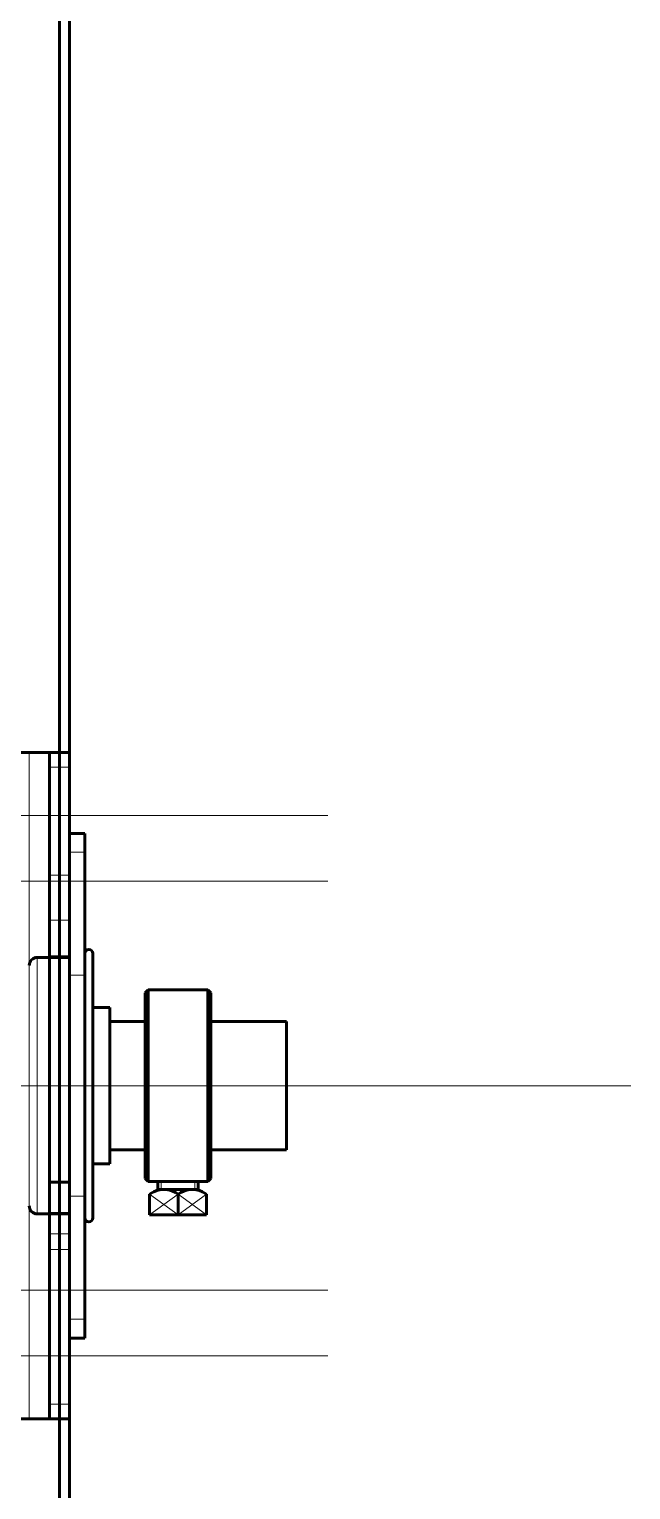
# Model space of a CAD drawing. Header units: millimetres. Extents: x 0 to 1680, y 0 to 594.
# Drawn here: x 658.82 to 661.95, y 227.89 to 235.49 of the extents above; entities that cross this region are included whole.
import ezdxf

# ---------------------------------------------------------------- set-up
doc = ezdxf.new("R2010")
doc.units = ezdxf.units.MM
for name, pattern in [('K5LT_AXLED', [19.5, 15, -1.5, 1.5, -1.5]), ('K5LT_BASIC', [0]), ('K5LT_THIN', [0])]:
    doc.linetypes.add(name, pattern=pattern)
doc.layers.add('Системный слой', color=7, linetype='Continuous')

# ---------------------------------------------------------------- blocks, each defined once
blk = doc.blocks.new('U44')
at = {"layer": 'Системный слой', "color": 30, "linetype": 'K5LT_AXLED', "lineweight": 18, "true_color": 0xff8000}
for p, q in [((655.8038, 233.5263), (655.8038, 228.9226)), ((658.2451, 233.5263), (658.2451, 228.9226)), ((657.9351, 231.3951), (653.6726, 231.3951)), ((660.3763, 231.3951), (656.1138, 231.3951)), ((657.9351, 231.0538), (653.6726, 231.0538)), ((655.8038, 231.0588), (655.8038, 226.4551)), ((660.3763, 231.0538), (656.1138, 231.0538)), ((658.2451, 231.0588), (658.2451, 226.4551)), ((661.0326, 229.9907), (653.0163, 229.9907)), ((657.9351, 228.9276), (653.6726, 228.9276)), ((660.3763, 228.9276), (656.1138, 228.9276)), ((657.9351, 228.5863), (653.6726, 228.5863)), ((660.3763, 228.5863), (656.1138, 228.5863))]:
    blk.add_line(p, q, dxfattribs=at)
at = {"layer": 'Системный слой', "color": 5, "linetype": 'K5LT_BASIC', "lineweight": 60, "true_color": 0x0000ff}
for p, q in [((655.0163, 231.5657), (655.0163, 231.7232)), ((655.0163, 231.7232), (655.1213, 231.7232)), ((655.1213, 231.7232), (655.2263, 231.7232)), ((655.1213, 231.7232), (655.1213, 231.5657)), ((655.2263, 231.7232), (658.8226, 231.7232)), ((658.8226, 231.7232), (658.9276, 231.7232)), ((658.9276, 231.6467), (658.9276, 231.7232)), ((659.0326, 231.7232), (658.9276, 231.7232)), ((659.0326, 231.6467), (659.0326, 231.7232)), ((658.9276, 231.0855), (658.9276, 231.6467)), ((659.0326, 231.6467), (659.0326, 231.0855)), ((655.0163, 230.9882), (655.0163, 231.5657)), ((655.1213, 230.9882), (655.1213, 231.5657)), ((655.6726, 231.0538), (655.6726, 231.3951)), ((655.9351, 231.3951), (655.9351, 231.0538)), ((658.3763, 231.3951), (658.3763, 231.0538)), ((658.9276, 230.8524), (658.9276, 231.0855)), ((659.0326, 230.8524), (659.0326, 231.0855)), ((655.0163, 230.9882), (655.0163, 230.8307)), ((655.1213, 230.9882), (655.1213, 230.8307)), ((655.0163, 230.6732), (655.0163, 230.8307)), ((655.0163, 230.8307), (655.1213, 230.8307)), ((655.1213, 230.6732), (655.1213, 230.8307)), ((658.9276, 230.6601), (658.9276, 230.8524)), ((659.0326, 230.6601), (659.0326, 230.8524)), ((655.0163, 230.6732), (655.0163, 229.3082)), ((655.1213, 230.6732), (655.1213, 229.3082)), ((658.9276, 230.6601), (659.0326, 230.6601)), ((658.9276, 230.6601), (658.9276, 229.4891)), ((659.0326, 230.6601), (659.0326, 229.4891)), ((659.0326, 229.4891), (658.9276, 229.4891)), ((658.9276, 229.4891), (658.9276, 229.3316)), ((659.0326, 229.4891), (659.0326, 229.3316)), ((655.0163, 229.1507), (655.0163, 229.3082)), ((655.1213, 229.1507), (655.1213, 229.3082)), ((658.9276, 229.3316), (658.9276, 229.2206)), ((659.0326, 229.3316), (659.0326, 229.2206)), ((658.9276, 229.2206), (658.9276, 229.1395)), ((659.0326, 229.2206), (659.0326, 229.1395)), ((655.0163, 228.9932), (655.0163, 229.1507)), ((655.1213, 229.1507), (655.0163, 229.1507)), ((655.1213, 229.1507), (655.1213, 228.9932)), ((658.9276, 228.3346), (658.9276, 229.1395)), ((659.0326, 229.1395), (659.0326, 228.3346)), ((655.0163, 228.4157), (655.0163, 228.9932)), ((655.1213, 228.4157), (655.1213, 228.9932)), ((655.6726, 228.5863), (655.6726, 228.9276)), ((655.9351, 228.9276), (655.9351, 228.5863)), ((658.3763, 228.9276), (658.3763, 228.5863)), ((655.0163, 228.2582), (655.0163, 228.4157)), ((655.1213, 228.4157), (655.1213, 228.2582)), ((658.9276, 228.2582), (658.9276, 228.3346)), ((659.0326, 228.2582), (659.0326, 228.3346)), ((655.0163, 228.2582), (655.1213, 228.2582)), ((655.2263, 228.2582), (655.1213, 228.2582)), ((658.8226, 228.2582), (655.2263, 228.2582)), ((658.9276, 228.2582), (658.8226, 228.2582)), ((659.0326, 228.2582), (658.9276, 228.2582))]:
    blk.add_line(p, q, dxfattribs=at)
at = {"layer": 'Системный слой', "color": 7, "linetype": 'K5LT_THIN', "lineweight": 18}
for p, q in [((655.2263, 228.2582), (655.2263, 231.7232)), ((658.8226, 231.7232), (658.8226, 228.2582)), ((659.0326, 231.6467), (658.9276, 231.6467)), ((655.0163, 231.5657), (655.1213, 231.5657)), ((659.0326, 231.0855), (658.9276, 231.0855)), ((655.0163, 230.9882), (655.1213, 230.9882)), ((659.0326, 230.8524), (658.9276, 230.8524)), ((655.1213, 230.6732), (655.0163, 230.6732)), ((655.1213, 229.3082), (655.0163, 229.3082)), ((659.0326, 229.3316), (658.9276, 229.3316)), ((659.0326, 229.2206), (658.9276, 229.2206)), ((659.0326, 229.1395), (658.9276, 229.1395)), ((655.1213, 228.9932), (655.0163, 228.9932)), ((655.0163, 228.4157), (655.1213, 228.4157)), ((659.0326, 228.3346), (658.9276, 228.3346))]:
    blk.add_line(p, q, dxfattribs=at)
at = {"layer": 'Системный слой', "color": 5, "linetype": 'K5LT_BASIC', "lineweight": 60, "true_color": 0x0000ff}
for centre, radius, start, end in [((655.8038, 231.3951), 0.1313, 0, 180), ((658.2451, 231.3951), 0.1312, 0, 66.42182), ((655.8038, 231.0538), 0.1313, 180, 0), ((658.2451, 231.0538), 0.1312, 293.57818, 0), ((655.8038, 228.9276), 0.1313, 0, 180), ((658.2451, 228.9276), 0.1312, 0, 66.42182), ((655.8038, 228.5863), 0.1313, 180, 0), ((658.2451, 228.5863), 0.1312, 293.57818, 0), ((658.2451, 228.5863), 0.1313, 215.44117, 216.41587)]:
    blk.add_arc(centre, radius, start, end, dxfattribs=at)
blk = doc.blocks.new('U45')
at = {"layer": 'Системный слой', "color": 5, "linetype": 'K5LT_BASIC', "lineweight": 60, "true_color": 0x0000ff}
for p, q in [((659.442, 230.4894), (659.4263, 230.4737)), ((659.7518, 230.4894), (659.442, 230.4894)), ((659.442, 230.4894), (659.442, 229.4919)), ((659.7675, 230.4737), (659.7518, 230.4894)), ((659.7518, 230.4894), (659.7518, 229.4919)), ((659.4263, 229.5077), (659.4263, 230.4737)), ((659.7675, 229.5077), (659.7675, 230.4737)), ((659.442, 229.4919), (659.4263, 229.5077)), ((659.442, 229.4919), (659.7518, 229.4919)), ((659.4919, 229.4511), (659.4919, 229.4874)), ((659.7019, 229.4511), (659.7019, 229.4874)), ((659.7518, 229.4919), (659.7675, 229.5077)), ((659.4484, 229.426), (659.4919, 229.4511)), ((659.4484, 229.3198), (659.4484, 229.426)), ((659.4919, 229.4511), (659.5969, 229.4511)), ((659.7019, 229.4511), (659.5969, 229.4511)), ((659.5969, 229.426), (659.5969, 229.3198)), ((659.5969, 229.426), (659.5969, 229.3198)), ((659.7454, 229.426), (659.7019, 229.4511)), ((659.7454, 229.3198), (659.7454, 229.426)), ((659.4484, 229.3198), (659.5969, 229.3198)), ((659.7454, 229.3198), (659.5969, 229.3198))]:
    blk.add_line(p, q, dxfattribs=at)
at = {"layer": 'Системный слой', "color": 30, "linetype": 'K5LT_AXLED', "lineweight": 18, "true_color": 0xff8000}
blk.add_line((659.8416, 229.9907), (659.3286, 229.9907), dxfattribs=at)
at = {"layer": 'Системный слой', "color": 7, "linetype": 'K5LT_THIN', "lineweight": 18}
for p, q in [((659.4484, 229.426), (659.5969, 229.3198)), ((659.4484, 229.3198), (659.5969, 229.426)), ((659.5096, 229.4511), (659.5096, 229.4839)), ((659.7454, 229.426), (659.5969, 229.3198)), ((659.7454, 229.3198), (659.5969, 229.426)), ((659.6842, 229.4511), (659.6842, 229.4839))]:
    blk.add_line(p, q, dxfattribs=at)
at = {"layer": 'Системный слой', "color": 5, "linetype": 'K5LT_BASIC', "lineweight": 60, "true_color": 0x0000ff}
for centre, start, end in [((659.5235, 229.3313), 52.20766, 116.47808), ((659.6703, 229.3313), 63.52192, 127.79234)]:
    blk.add_arc(centre, 0.1197, start, end, dxfattribs=at)

msp = doc.modelspace()

# ---------------------------------------------------------------- linework, layer by layer
at = {"layer": 'Системный слой', "color": 5, "linetype": 'K5LT_BASIC', "lineweight": 60, "true_color": 0x0000ff}
for p, q in [((658.98006, 286.40818), (658.98006, 156.46443)), ((659.03256, 156.46443), (659.03256, 286.40818)), ((659.03256, 231.30318), (659.11131, 231.30318)), ((659.03256, 230.5649), (659.03256, 231.30318)), ((659.11131, 231.20474), (659.11131, 231.30318)), ((659.11131, 230.5649), (659.11131, 231.20474)), ((658.86456, 230.65743), (659.03256, 230.65743)), ((659.15331, 229.54557), (659.15331, 230.67843)), ((659.03256, 229.48248), (659.03256, 230.5649)), ((659.11131, 229.41646), (659.11131, 230.5649)), ((659.15331, 230.39755), (659.24256, 230.39755)), ((659.24256, 229.72735), (659.24256, 230.39755)), ((659.42629, 230.32405), (659.24256, 230.32405)), ((659.9513, 230.32405), (659.76754, 230.32405)), ((659.76754, 230.32405), (660.1613, 230.32405)), ((660.1613, 230.32405), (660.1613, 229.6573)), ((659.24256, 229.5838), (659.24256, 229.72735)), ((659.42629, 229.6573), (659.24256, 229.6573)), ((659.9513, 229.6573), (659.76754, 229.6573)), ((660.1613, 229.6573), (659.76754, 229.6573)), ((659.15331, 229.5838), (659.24256, 229.5838)), ((659.15331, 229.30293), (659.15331, 229.54557)), ((659.03256, 229.48248), (659.03256, 229.32501)), ((659.11131, 228.77661), (659.11131, 229.41646)), ((658.86456, 229.32393), (659.03256, 229.32501)), ((659.03256, 229.32501), (659.03256, 229.21399)), ((659.03256, 229.21399), (659.03256, 228.67818)), ((659.11131, 228.67818), (659.11131, 228.77661)), ((659.03256, 228.67818), (659.11131, 228.67818))]:
    msp.add_line(p, q, dxfattribs=at)
at = {"layer": 'Системный слой', "color": 7, "linetype": 'K5LT_THIN', "lineweight": 18}
for p, q in [((659.03256, 231.20474), (659.11131, 231.20474)), ((658.86456, 230.65743), (658.86456, 229.55916)), ((659.03256, 230.5649), (659.11131, 230.5649)), ((658.86456, 229.55916), (658.86456, 229.32393)), ((659.03256, 229.41646), (659.11131, 229.41646)), ((659.03256, 229.32501), (658.92756, 229.32501)), ((659.03256, 228.77661), (659.11131, 228.77661))]:
    msp.add_line(p, q, dxfattribs=at)
at = {"layer": 'Системный слой', "color": 30, "linetype": 'K5LT_AXLED', "lineweight": 18, "true_color": 0xff8000}
msp.add_line((585.63256, 229.99068), (661.9513, 229.99068), dxfattribs=at)
at = {"layer": 'Системный слой', "color": 5, "linetype": 'K5LT_BASIC', "lineweight": 60, "true_color": 0x0000ff}
for centre, radius, start, end in [((658.86456, 230.61543), 0.042, 90, 180), ((659.13231, 230.67843), 0.021, 0, 180), ((658.86456, 229.36593), 0.042, 180, 270), ((659.13231, 229.30293), 0.021, 180, 0)]:
    msp.add_arc(centre, radius, start, end, dxfattribs=at)

# ---------------------------------------------------------------- block references
at = {"layer": 'Системный слой'}
for name in ['U44', 'U45']:
    msp.add_blockref(name, (0, 0), dxfattribs=at)

doc.saveas('drawing.dxf')
